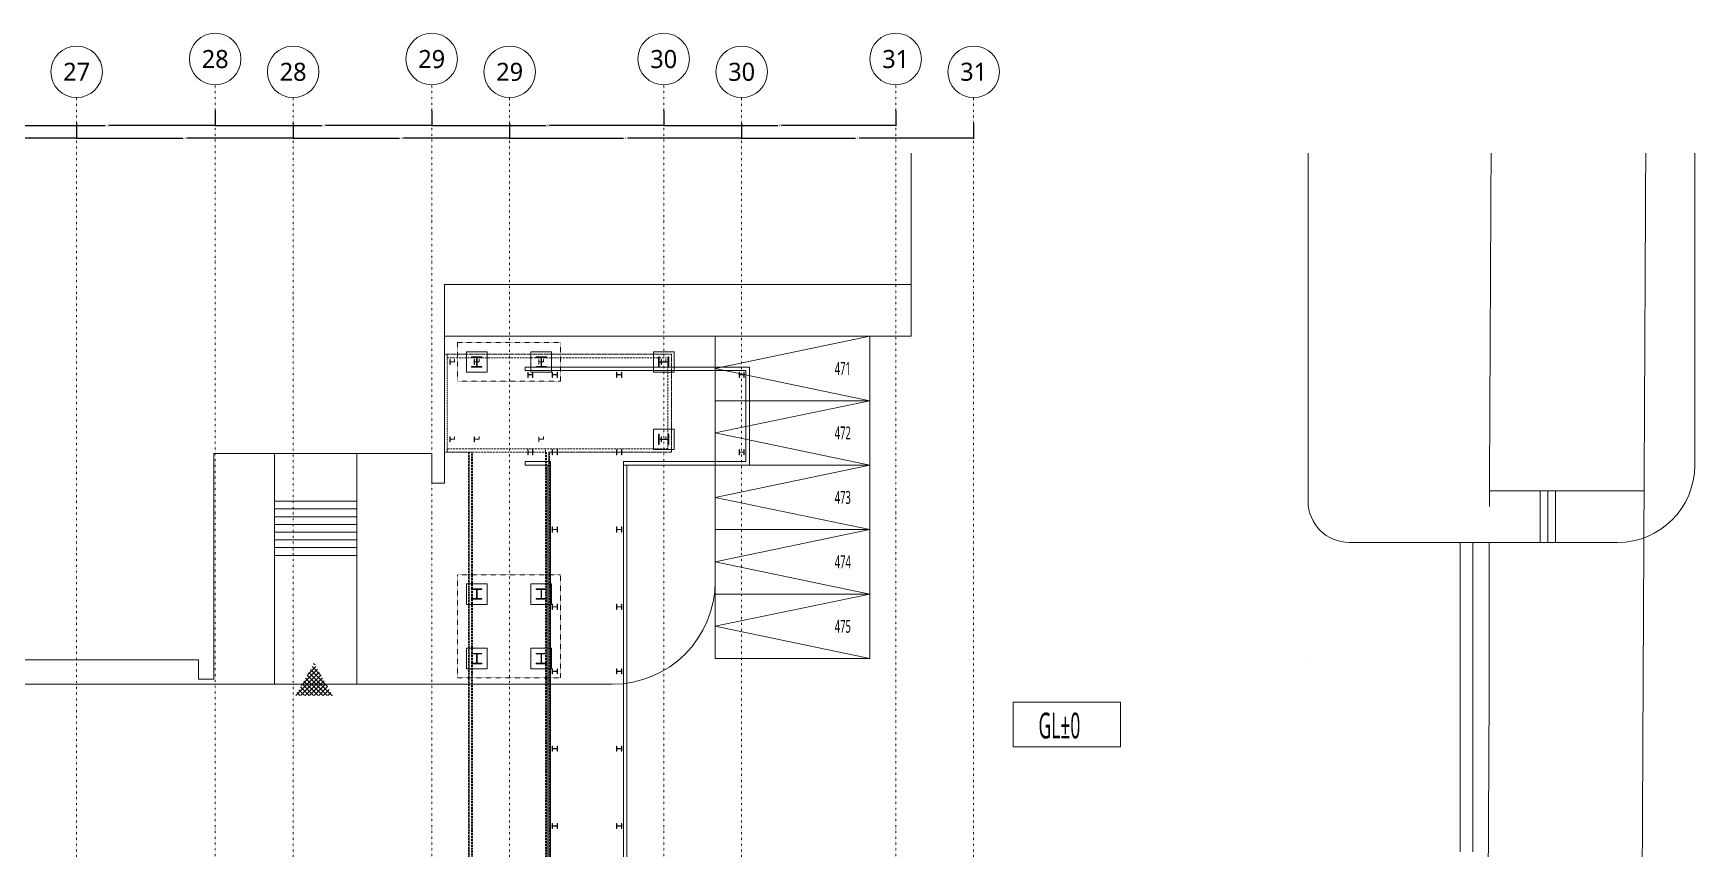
# Model space of a CAD drawing. Extents: x -168053 to 290600, y -560063 to 131745.
# Drawn here: x 225117 to 289576, y 100117 to 131745 of the extents above; entities that cross this region are included whole.
import ezdxf
from ezdxf.enums import TextEntityAlignment as Align

# ---------------------------------------------------------------- set-up
doc = ezdxf.new("R2010")
doc.units = 0
doc.header["$LTSCALE"] = 250
for name, pattern in [('H12PL1$0$CENTERK4', [0.3582, 0.3333, -0.0083, 0.0083, -0.0083]), ('H12PL1$0$DOTK1', [0.01, 0.005, -0.005]), ('H12PL1$0$HIDDENK2', [0.05, 0.025, -0.025]), ('H12PL1$0$JJP_三點線', [0.9, 0.3, -0.15, 0, -0.15, 0, -0.15, 0, -0.15]), ('H12PL1$0$JJP_虛線(退縮線、投影線、地下室範圍、非屬本工程、圖面分區)', [0.45, 0.3, -0.15]), ('H12PL1$0$TAI_虛線', [5.644, 2.822, -2.822]), ('H12PL25$0$JJP_三點線', [0.9, 0.3, -0.15, 0, -0.15, 0, -0.15, 0, -0.15])]:
    doc.linetypes.add(name, pattern=pattern)
for name, color, linetype in [('H12PL1$0$A-DIM', 252, 'Continuous'), ('H12PL1$0$A-WALL-EX', 252, 'Continuous'), ('H12PL1$0$L10_14_Defpoints', 252, 'Continuous'), ('H12PL1$0$L10_14_DOURO', 252, 'Continuous'), ('H12PL1$0$L10_14_LEVEL', 252, 'Continuous'), ('H12PL1$0$L10_14_PKG', 252, 'Continuous'), ('H12PL1$0$L10_14_PKG-NN', 252, 'Continuous'), ('H12PL1$0$L10_14_SIKICHI', 252, 'Continuous'), ('H12PL1$0$L10_14_SITE', 252, 'Continuous'), ('H12PL1$0$L10_14_SUGATA2', 252, 'Continuous'), ('H12PL1$0$L10_14_SUGATA3', 252, 'Continuous'), ('H12PL1$0$L10_14_SUGATAD', 252, 'Continuous'), ('H12PL1$0$L10_14_渡り廊下', 252, 'Continuous'), ('H12PL1$0$S-COL', 252, 'Continuous'), ('H12PL1$0$S-GRID', 252, 'Continuous'), ('H12PL25$0$A-DIM', 252, 'Continuous'), ('H12PL25$0$A-WALL-EX', 252, 'Continuous'), ('H12PL25$0$S-COL', 252, 'Continuous'), ('H12PL25$0$S-GRID', 252, 'Continuous')]:
    doc.layers.add(name, color=color, linetype=linetype)
doc.styles.add('H12PL1$0$dim-txt', font='isocp.shx', dxfattribs={"width": 0.7, "bigfont": 'chineset.shx'})
doc.styles.add('H12PL1$0$Standard', font='', dxfattribs={"width": 0.8})
doc.styles.add('H12PL25$0$dim-txt', font='isocp.shx', dxfattribs={"width": 0.7, "bigfont": 'chineset.shx'})
doc.styles.add('H12PL25$0$Standard', font='', dxfattribs={"width": 0.8})
doc.styles.get('H12PL1$0$Standard').set_extended_font_data('Microsoft JhengHei')
doc.styles.get('H12PL25$0$Standard').set_extended_font_data('Microsoft JhengHei')
doc.dimstyles.new('H12PL1$0$ARCH-dim-200MM', dxfattribs={"dimscale": 200, "dimtxt": 0.3, "dimasz": 0.1, "dimexe": 0.1, "dimexo": 0.1, "dimgap": 0.05, "dimtad": 1, "dimdec": 0, "dimlfac": 10, "dimrnd": 0.5, "dimdsep": 46, "dimtxsty": 'H12PL1$0$dim-txt', "dimblk": 'H12PL1$0$_Dot', "dimcen": 2, "dimclrd": 256, "dimclre": 256, "dimclrt": 256, "dimadec": 0, "dimazin": 0, "dimtfac": 1, "dimtix": 1, "dimtmove": 2, "dimatfit": 3, "dimldrblk": 'H12PL1$0$_OBLIQUE', "dimfxl": 1, "dimtvp": 1, "dimtolj": 1, "dimarcsym": 0})
doc.dimstyles.new('H12PL25$0$ARCH-dim-200MM', dxfattribs={"dimscale": 200, "dimtxt": 0.3, "dimasz": 0.1, "dimexe": 0.1, "dimexo": 0.1, "dimgap": 0.05, "dimtad": 1, "dimdec": 0, "dimlfac": 10, "dimrnd": 0.5, "dimdsep": 46, "dimtxsty": 'H12PL25$0$dim-txt', "dimblk": 'H12PL25$0$_Dot', "dimcen": 2, "dimclrd": 256, "dimclre": 256, "dimclrt": 256, "dimadec": 0, "dimazin": 0, "dimtfac": 1, "dimtix": 1, "dimtmove": 2, "dimatfit": 3, "dimldrblk": 'H12PL25$0$_OBLIQUE', "dimfxl": 1, "dimtvp": 1, "dimtolj": 1, "dimarcsym": 0})

# ---------------------------------------------------------------- blocks, each defined once
blk = doc.blocks.new('*D138')
at = {"layer": 'DEFPOINTS', "color": 0, "linetype": 'Continuous', "transparency": 16777216}
for p in [(218400, 128250), (226800, 128250), (226800, 127670)]:
    blk.add_point(p, dxfattribs=at)
at = {"layer": 'H12PL25$0$A-DIM', "linetype": 'Continuous', "lineweight": -2, "transparency": 16777216}
for p, q in [((218400, 128230), (218400, 127650)), ((218420, 127670), (222521, 127670)), ((226780, 127670), (222679, 127670)), ((226800, 128230), (226800, 127650))]:
    blk.add_line(p, q, dxfattribs=at)
at = {"layer": 'H12PL25$0$A-DIM', "linetype": 'Continuous', "lineweight": 0, "transparency": 16777216, "insert": (222600, 127670), "char_height": 60, "attachment_point": 5, "style": 'H12PL25$0$dim-txt'}
blk.add_mtext('\\A1;84000', dxfattribs=at)
blk = doc.blocks.new('H12PL25$0$_Dot')
blk = doc.blocks.new('H12PL25$0$_OBLIQUE')
at = {"color": 0, "linetype": 'ByBlock', "lineweight": -2}
blk.add_line((-0.5, -0.5), (0.5, 0.5), dxfattribs=at)
blk = doc.blocks.new('*D139')
at = {"layer": 'DEFPOINTS', "color": 0, "linetype": 'Continuous', "transparency": 16777216}
for p in [(226800, 128250), (235200, 128250), (235200, 127670)]:
    blk.add_point(p, dxfattribs=at)
at = {"layer": 'H12PL25$0$A-DIM', "linetype": 'Continuous', "lineweight": -2, "transparency": 16777216}
for p, q in [((226800, 128230), (226800, 127650)), ((226820, 127670), (230921, 127670)), ((235180, 127670), (231079, 127670)), ((235200, 128230), (235200, 127650))]:
    blk.add_line(p, q, dxfattribs=at)
at = {"layer": 'H12PL25$0$A-DIM', "linetype": 'Continuous', "lineweight": 0, "transparency": 16777216, "insert": (231000, 127670), "char_height": 60, "attachment_point": 5, "style": 'H12PL25$0$dim-txt'}
blk.add_mtext('\\A1;84000', dxfattribs=at)
blk = doc.blocks.new('*D140')
at = {"layer": 'DEFPOINTS', "color": 0, "linetype": 'Continuous', "transparency": 16777216}
for p in [(235200, 128250), (243600, 128250), (243600, 127670)]:
    blk.add_point(p, dxfattribs=at)
at = {"layer": 'H12PL25$0$A-DIM', "linetype": 'Continuous', "lineweight": -2, "transparency": 16777216}
for p, q in [((235200, 128230), (235200, 127650)), ((235220, 127670), (239321, 127670)), ((243580, 127670), (239479, 127670)), ((243600, 128230), (243600, 127650))]:
    blk.add_line(p, q, dxfattribs=at)
at = {"layer": 'H12PL25$0$A-DIM', "linetype": 'Continuous', "lineweight": 0, "transparency": 16777216, "insert": (239400, 127670), "char_height": 60, "attachment_point": 5, "style": 'H12PL25$0$dim-txt'}
blk.add_mtext('\\A1;84000', dxfattribs=at)
blk = doc.blocks.new('*D141')
at = {"layer": 'DEFPOINTS', "color": 0, "linetype": 'Continuous', "transparency": 16777216}
for p in [(243600, 128250), (252600, 128250), (252600, 127670)]:
    blk.add_point(p, dxfattribs=at)
at = {"layer": 'H12PL25$0$A-DIM', "linetype": 'Continuous', "lineweight": -2, "transparency": 16777216}
for p, q in [((243600, 128230), (243600, 127650)), ((243620, 127670), (248022, 127670)), ((252580, 127670), (248178, 127670)), ((252600, 128230), (252600, 127650))]:
    blk.add_line(p, q, dxfattribs=at)
at = {"layer": 'H12PL25$0$A-DIM', "linetype": 'Continuous', "lineweight": 0, "transparency": 16777216, "insert": (248100, 127670), "char_height": 60, "attachment_point": 5, "style": 'H12PL25$0$dim-txt'}
blk.add_mtext('\\A1;90000', dxfattribs=at)
blk = doc.blocks.new('*D142')
at = {"layer": 'DEFPOINTS', "color": 0, "linetype": 'Continuous', "transparency": 16777216}
for p in [(252600, 128250), (261600, 128250), (261600, 127670)]:
    blk.add_point(p, dxfattribs=at)
at = {"layer": 'H12PL25$0$A-DIM', "linetype": 'Continuous', "lineweight": -2, "transparency": 16777216}
for p, q in [((252600, 128230), (252600, 127650)), ((252620, 127670), (257022, 127670)), ((261580, 127670), (257178, 127670)), ((261600, 128230), (261600, 127650))]:
    blk.add_line(p, q, dxfattribs=at)
at = {"layer": 'H12PL25$0$A-DIM', "linetype": 'Continuous', "lineweight": 0, "transparency": 16777216, "insert": (257100, 127670), "char_height": 60, "attachment_point": 5, "style": 'H12PL25$0$dim-txt'}
blk.add_mtext('\\A1;90000', dxfattribs=at)
blk = doc.blocks.new('*D251')
at = {"layer": 'DEFPOINTS', "color": 0, "linetype": 'Continuous', "transparency": 16777216}
for p in [(226800, 128250), (235200, 128250), (235200, 127670)]:
    blk.add_point(p, dxfattribs=at)
at = {"layer": 'H12PL1$0$A-DIM', "linetype": 'Continuous', "lineweight": -2, "transparency": 16777216}
for p, q in [((226800, 128230), (226800, 127650)), ((226820, 127670), (230921, 127670)), ((235180, 127670), (231079, 127670)), ((235200, 128230), (235200, 127650))]:
    blk.add_line(p, q, dxfattribs=at)
at = {"layer": 'H12PL1$0$A-DIM', "linetype": 'Continuous', "lineweight": 0, "transparency": 16777216, "insert": (231000, 127670), "char_height": 60, "attachment_point": 5, "style": 'H12PL1$0$dim-txt'}
blk.add_mtext('\\A1;84000', dxfattribs=at)
blk = doc.blocks.new('H12PL1$0$_Dot')
blk = doc.blocks.new('H12PL1$0$_OBLIQUE')
at = {"color": 0, "linetype": 'ByBlock', "lineweight": -2}
blk.add_line((-0.5, -0.5), (0.5, 0.5), dxfattribs=at)
blk = doc.blocks.new('*D252')
at = {"layer": 'DEFPOINTS', "color": 0, "linetype": 'Continuous', "transparency": 16777216}
for p in [(235200, 128250), (243600, 128250), (243600, 127670)]:
    blk.add_point(p, dxfattribs=at)
at = {"layer": 'H12PL1$0$A-DIM', "linetype": 'Continuous', "lineweight": -2, "transparency": 16777216}
for p, q in [((235200, 128230), (235200, 127650)), ((235220, 127670), (239321, 127670)), ((243580, 127670), (239479, 127670)), ((243600, 128230), (243600, 127650))]:
    blk.add_line(p, q, dxfattribs=at)
at = {"layer": 'H12PL1$0$A-DIM', "linetype": 'Continuous', "lineweight": 0, "transparency": 16777216, "insert": (239400, 127670), "char_height": 60, "attachment_point": 5, "style": 'H12PL1$0$dim-txt'}
blk.add_mtext('\\A1;84000', dxfattribs=at)
blk = doc.blocks.new('*D253')
at = {"layer": 'DEFPOINTS', "color": 0, "linetype": 'Continuous', "transparency": 16777216}
for p in [(243600, 128250), (252600, 128250), (252600, 127670)]:
    blk.add_point(p, dxfattribs=at)
at = {"layer": 'H12PL1$0$A-DIM', "linetype": 'Continuous', "lineweight": -2, "transparency": 16777216}
for p, q in [((243600, 128230), (243600, 127650)), ((243620, 127670), (248022, 127670)), ((252580, 127670), (248178, 127670)), ((252600, 128230), (252600, 127650))]:
    blk.add_line(p, q, dxfattribs=at)
at = {"layer": 'H12PL1$0$A-DIM', "linetype": 'Continuous', "lineweight": 0, "transparency": 16777216, "insert": (248100, 127670), "char_height": 60, "attachment_point": 5, "style": 'H12PL1$0$dim-txt'}
blk.add_mtext('\\A1;90000', dxfattribs=at)
blk = doc.blocks.new('*D254')
at = {"layer": 'DEFPOINTS', "color": 0, "linetype": 'Continuous', "transparency": 16777216}
for p in [(252600, 128250), (261600, 128250), (261600, 127670)]:
    blk.add_point(p, dxfattribs=at)
at = {"layer": 'H12PL1$0$A-DIM', "linetype": 'Continuous', "lineweight": -2, "transparency": 16777216}
for p, q in [((252600, 128230), (252600, 127650)), ((252620, 127670), (257022, 127670)), ((261580, 127670), (257178, 127670)), ((261600, 128230), (261600, 127650))]:
    blk.add_line(p, q, dxfattribs=at)
at = {"layer": 'H12PL1$0$A-DIM', "linetype": 'Continuous', "lineweight": 0, "transparency": 16777216, "insert": (257100, 127670), "char_height": 60, "attachment_point": 5, "style": 'H12PL1$0$dim-txt'}
blk.add_mtext('\\A1;90000', dxfattribs=at)
blk = doc.blocks.new('H12PL25')
at = {"layer": 'H12PL25$0$A-WALL-EX', "lineweight": 0, "flags": 128}
for points in [[(252765, 118800), (244200, 118800)], [(244200, 118800), (244200, 118665)], [(244200, 118665), (252765, 118665)], [(252900, 118800), (252765, 118800)], [(252765, 118665), (252765, 115135)], [(252900, 115135), (252900, 118800)], [(245185, 115135), (244200, 115135)], [(244200, 115135), (244200, 115000)], [(244200, 115000), (245185, 115000)], [(245185, 115000), (245050, 115000)], [(245050, 115000), (245050, 90250)], [(245185, 115000), (245185, 115135)], [(245185, 90250), (245185, 115000)], [(252765, 115135), (248015, 115135)], [(248015, 115000), (248015, 115135)], [(248015, 115000), (252900, 115000)], [(248150, 115000), (248015, 115000)], [(248015, 115000), (248015, 90250)], [(248150, 115000), (248150, 90250)], [(248150, 90250), (248150, 115000)], [(252900, 115000), (252900, 115135)]]:
    blk.add_lwpolyline(points, dxfattribs=at)
at = {"layer": 'H12PL25$0$S-COL', "lineweight": 0, "flags": 128}
for points in [[(244500, 118600), (244488, 118600), (244488, 118504), (244312, 118504), (244312, 118600), (244300, 118600), (244300, 118400), (244312, 118400), (244312, 118496), (244488, 118496), (244488, 118400), (244500, 118400)], [(245450, 118600), (245438, 118600), (245438, 118504), (245262, 118504), (245262, 118600), (245250, 118600), (245250, 118400), (245262, 118400), (245262, 118496), (245438, 118496), (245438, 118400), (245450, 118400)], [(247950, 118600), (247938, 118600), (247938, 118504), (247762, 118504), (247762, 118600), (247750, 118600), (247750, 118400), (247762, 118400), (247762, 118496), (247938, 118496), (247938, 118400), (247950, 118400)], [(252700, 118600), (252688, 118600), (252688, 118504), (252512, 118504), (252512, 118600), (252500, 118600), (252500, 118400), (252512, 118400), (252512, 118496), (252688, 118496), (252688, 118400), (252700, 118400)], [(244500, 115600), (244488, 115600), (244488, 115504), (244312, 115504), (244312, 115600), (244300, 115600), (244300, 115400), (244312, 115400), (244312, 115496), (244488, 115496), (244488, 115400), (244500, 115400)], [(245450, 115600), (245438, 115600), (245438, 115504), (245262, 115504), (245262, 115600), (245250, 115600), (245250, 115400), (245262, 115400), (245262, 115496), (245438, 115496), (245438, 115400), (245450, 115400)], [(247950, 115600), (247938, 115600), (247938, 115504), (247762, 115504), (247762, 115600), (247750, 115600), (247750, 115400), (247762, 115400), (247762, 115496), (247938, 115496), (247938, 115400), (247950, 115400)], [(252700, 115600), (252688, 115600), (252688, 115504), (252512, 115504), (252512, 115600), (252500, 115600), (252500, 115400), (252512, 115400), (252512, 115496), (252688, 115496), (252688, 115400), (252700, 115400)], [(245450, 112600), (245438, 112600), (245438, 112504), (245262, 112504), (245262, 112600), (245250, 112600), (245250, 112400), (245262, 112400), (245262, 112496), (245438, 112496), (245438, 112400), (245450, 112400)], [(247950, 112600), (247938, 112600), (247938, 112504), (247762, 112504), (247762, 112600), (247750, 112600), (247750, 112400), (247762, 112400), (247762, 112496), (247938, 112496), (247938, 112400), (247950, 112400)], [(245450, 109600), (245438, 109600), (245438, 109504), (245262, 109504), (245262, 109600), (245250, 109600), (245250, 109400), (245262, 109400), (245262, 109496), (245438, 109496), (245438, 109400), (245450, 109400)], [(247950, 109600), (247938, 109600), (247938, 109504), (247762, 109504), (247762, 109600), (247750, 109600), (247750, 109400), (247762, 109400), (247762, 109496), (247938, 109496), (247938, 109400), (247950, 109400)], [(245450, 107100), (245438, 107100), (245438, 107004), (245262, 107004), (245262, 107100), (245250, 107100), (245250, 106900), (245262, 106900), (245262, 106996), (245438, 106996), (245438, 106900), (245450, 106900)], [(247950, 107100), (247938, 107100), (247938, 107004), (247762, 107004), (247762, 107100), (247750, 107100), (247750, 106900), (247762, 106900), (247762, 106996), (247938, 106996), (247938, 106900), (247950, 106900)], [(245450, 104100), (245438, 104100), (245438, 104004), (245262, 104004), (245262, 104100), (245250, 104100), (245250, 103900), (245262, 103900), (245262, 103996), (245438, 103996), (245438, 103900), (245450, 103900)], [(247950, 104100), (247938, 104100), (247938, 104004), (247762, 104004), (247762, 104100), (247750, 104100), (247750, 103900), (247762, 103900), (247762, 103996), (247938, 103996), (247938, 103900), (247950, 103900)], [(245450, 101100), (245438, 101100), (245438, 101004), (245262, 101004), (245262, 101100), (245250, 101100), (245250, 100900), (245262, 100900), (245262, 100996), (245438, 100996), (245438, 100900), (245450, 100900)], [(247950, 101100), (247938, 101100), (247938, 101004), (247762, 101004), (247762, 101100), (247750, 101100), (247750, 100900), (247762, 100900), (247762, 100996), (247938, 100996), (247938, 100900), (247950, 100900)]]:
    blk.add_lwpolyline(points, close=True, dxfattribs=at)
at = {"layer": 'H12PL25$0$S-GRID', "linetype": 'H12PL25$0$JJP_三點線', "lineweight": 0}
for p, q in [((226800, 128250), (226800, 129250)), ((235200, 128250), (235200, 129250)), ((243600, 128250), (243600, 129250)), ((252600, 128250), (252600, 129250)), ((261600, 128250), (261600, 129250)), ((226800, 128250), (226800, -28000)), ((235200, 128250), (235200, -28000)), ((243600, 128250), (243600, -28000)), ((252600, 128250), (252600, -28000)), ((261600, 128250), (261600, -28000))]:
    blk.add_line(p, q, dxfattribs=at)
at = {"layer": 'H12PL25$0$S-GRID', "lineweight": 0}
for centre in [(226800, 130250), (235200, 130250), (243600, 130250), (252600, 130250), (261600, 130250)]:
    blk.add_circle(centre, 1000, dxfattribs=at)
at = {"layer": 'H12PL25$0$S-GRID', "linetype": 'H12PL25$0$JJP_三點線', "lineweight": 0}
for p in [(226800, 128250), (226800, 128250), (235200, 128250), (235200, 128250), (243600, 128250), (243600, 128250), (252600, 128250), (252600, 128250), (261600, 128250), (261600, 128250)]:
    blk.add_point(p, dxfattribs=at)
at = {"layer": 'H12PL25$0$S-GRID', "style": 'H12PL25$0$Standard'}
for s, p in [('27', (226800, 130600)), ('28', (235200, 130600)), ('29', (243600, 130600)), ('30', (252600, 130600)), ('31', (261600, 130602.36))]:
    blk.add_text(s, height=700, dxfattribs=at).set_placement(p, align=Align.TOP_CENTER)
at = {"layer": 'H12PL25$0$A-DIM', "linetype": 'Continuous', "lineweight": 0}
for base, p1, p2, picture, middle in [((226800, 127670), (218400, 128250), (226800, 128250), '*D138', (222600, 127670)), ((235200, 127670), (226800, 128250), (235200, 128250), '*D139', (231000, 127670)), ((243600, 127670), (235200, 128250), (243600, 128250), '*D140', (239400, 127670)), ((252600, 127670), (243600, 128250), (252600, 128250), '*D141', (248100, 127670)), ((261600, 127670), (252600, 128250), (261600, 128250), '*D142', (257100, 127670))]:
    dim = blk.add_linear_dim(base=base, p1=p1, p2=p2, dimstyle='H12PL25$0$ARCH-dim-200MM', dxfattribs=at)
    dim.commit()
    dim.dimension.update_dxf_attribs({"geometry": picture, "text_midpoint": middle, "dimtype": 128})
blk = doc.blocks.new('H12PL1')
at = {"layer": 'H12PL1$0$A-WALL-EX', "linetype": 'H12PL1$0$JJP_虛線(退縮線、投影線、地下室範圍、非屬本工程、圖面分區)', "lineweight": 0}
for p, q in [((245050, 115000), (245050, 90250)), ((248150, 90250), (248150, 115000))]:
    blk.add_line(p, q, dxfattribs=at)
at = {"layer": 'H12PL1$0$A-WALL-EX', "linetype": 'H12PL1$0$JJP_虛線(退縮線、投影線、地下室範圍、非屬本工程、圖面分區)', "lineweight": 0, "flags": 128}
for points in [[(252765, 118800), (244200, 118800)], [(244200, 118800), (244200, 118665)], [(244200, 118665), (252765, 118665)], [(252900, 118800), (252765, 118800)], [(252765, 118665), (252765, 115135)], [(252900, 115135), (252900, 118800)], [(245185, 115135), (244200, 115135)], [(244200, 115135), (244200, 115000)], [(244200, 115000), (245185, 115000)], [(245025, 115000), (245050, 115000)], [(245025, 115000), (245025, 90250)], [(245050, 115000), (245150, 115000)], [(245185, 115000), (245050, 115000)], [(245050, 115000), (245050, 90250)], [(245150, 109700), (245150, 115000)], [(248015, 115135), (245185, 115135)], [(245185, 115000), (248015, 115000)], [(245185, 109700), (245185, 115000)], [(248015, 115000), (248015, 115135)], [(252765, 115135), (248015, 115135)], [(248015, 115000), (248015, 115135)], [(248015, 115000), (248015, 90250)], [(248050, 115000), (248050, 90250)], [(248150, 90250), (248150, 115000)], [(248175, 115000), (252900, 115000)], [(248175, 90250), (248175, 115000)], [(252900, 115000), (252900, 115135)], [(245150, 109324), (245150, 109676)], [(245185, 109324), (245185, 109676)], [(245150, 107200), (245150, 109300)], [(245185, 107200), (245185, 109300)], [(245150, 106824), (245150, 107176)], [(245185, 106824), (245185, 107176)], [(245150, 90250), (245150, 106800)], [(245185, 90250), (245185, 106800)]]:
    blk.add_lwpolyline(points, dxfattribs=at)
at = {"layer": 'H12PL1$0$A-WALL-EX', "lineweight": 0, "flags": 128}
blk.add_lwpolyline([(248150, 115000), (248150, 90250)], dxfattribs=at)
at = {"layer": 'H12PL1$0$L10_14_Defpoints', "lineweight": 0}
for p, q in [((261600, 106971), (261600.05, 106971)), ((277600, 106971), (277600.05, 106971)), ((277600, 106971), (277600.05, 106971))]:
    blk.add_line(p, q, dxfattribs=at)
at = {"layer": 'H12PL1$0$L10_14_DOURO', "lineweight": 0}
blk.add_line((292600, 126600), (292600, 114500), dxfattribs=at)
blk.add_arc((289600, 114500), 3000, 270, 0, dxfattribs=at)
at = {"layer": 'H12PL1$0$L10_14_LEVEL', "lineweight": 0, "flags": 128}
blk.add_lwpolyline([(266158.66, 105305.72), (270320.83, 105305.72), (270320.83, 103569.95), (266158.66, 103569.95)], close=True, dxfattribs=at)
at = {"layer": 'H12PL1$0$L10_14_PKG', "lineweight": 0}
for p, q in [((239235.07, 106469.83), (238332.45, 105567.21)), ((239299.77, 106357.76), (238509.23, 105567.21)), ((239170.36, 106581.9), (238535.47, 105947.01)), ((239105.66, 106693.97), (238776.95, 106365.27)), ((238832.29, 106461.11), (239726.2, 105567.21)), ((238897, 106573.19), (239555.69, 105914.49)), ((238961.7, 106685.26), (239314.21, 106332.75)), ((239040.95, 106806.04), (239018.43, 106783.52)), ((239026.41, 106797.33), (239072.73, 106751.01)), ((238444.06, 105788.68), (238665.54, 105567.21)), ((238508.77, 105900.75), (238842.31, 105567.21)), ((238573.47, 106012.83), (239019.09, 105567.21)), ((238638.18, 106124.9), (239195.87, 105567.21)), ((239364.48, 106245.68), (238686, 105567.21)), ((238702.88, 106236.97), (239372.64, 105567.21)), ((238767.59, 106349.04), (239549.42, 105567.21)), ((239429.18, 106133.61), (238862.78, 105567.21)), ((239493.89, 106021.54), (239039.56, 105567.21)), ((239558.59, 105909.47), (239216.33, 105567.21)), ((239623.3, 105797.4), (239393.11, 105567.21)), ((238379.36, 105676.61), (238488.76, 105567.21)), ((239688, 105685.32), (239569.89, 105567.21)), ((239752.71, 105573.25), (239746.66, 105567.21))]:
    blk.add_line(p, q, dxfattribs=at)
at = {"layer": 'H12PL1$0$L10_14_PKG', "lineweight": 0, "flags": 128}
for points in [[(260600, 119500), (260600, 117000), (254600, 117000), (254600, 119500)], [(260600, 117000), (260600, 114500), (254600, 114500), (254600, 117000)], [(260600, 114500), (260600, 112000), (254600, 112000), (254600, 114500)], [(260600, 112000), (260600, 109500), (254600, 109500), (254600, 112000)], [(260600, 109500), (260600, 107000), (254600, 107000), (254600, 109500)]]:
    blk.add_lwpolyline(points, close=True, dxfattribs=at)
for points in [[(260600, 119500), (254600, 118250), (260600, 117000)], [(260600, 117000), (254600, 115750), (260600, 114500)], [(260600, 114500), (254600, 113250), (260600, 112000)], [(260600, 112000), (254600, 110750), (260600, 109500)], [(260600, 109500), (254600, 108250), (260600, 107000)]]:
    blk.add_lwpolyline(points, dxfattribs=at)
at = {"layer": 'H12PL1$0$L10_14_SIKICHI', "linetype": 'H12PL1$0$CENTERK4', "lineweight": 0}
for p, q in [((284698.92, 126600), (284631.2, 112900)), ((290698.99, 126600), (290614.47, 109500)), ((284623.03, 105500), (284623.03, 111500)), ((290616.8, 109970.49), (290091.71, 3735.86)), ((284623.03, 105500), (284091.79, 3765.52))]:
    blk.add_line(p, q, dxfattribs=at)
at = {"layer": 'H12PL1$0$L10_14_SITE', "lineweight": 0}
for p, q in [((277600, 126600), (277600, 113100)), ((262200, 121500), (262200, 119500)), ((262200, 119500), (244100, 119500)), ((254600, 119500), (254600, 115000)), ((237500, 114950), (237500, 106000)), ((240700, 114950), (240700, 106000)), ((254600, 115000), (254600, 110000)), ((290624.36, 113500), (284634.17, 113500)), ((286600, 113500), (286600, 111500)), ((286900, 113500), (286900, 111500)), ((287200, 113500), (287200, 111500)), ((240700, 113100), (237500, 113100)), ((240700, 112800), (237500, 112800)), ((240700, 112500), (237500, 112500)), ((240700, 112200), (237500, 112200)), ((240700, 111900), (237500, 111900)), ((240700, 111600), (237500, 111600)), ((240700, 111300), (237500, 111300)), ((240700, 111000), (237500, 111000)), ((289600, 111500), (279200, 111500)), ((283495.92, 99500), (283495.92, 111500)), ((283995.92, 99500), (283995.92, 111500)), ((18950, 106000), (250600, 106000))]:
    blk.add_line(p, q, dxfattribs=at)
for centre, radius, start, end in [((279200, 113100), 1600, 180, 270), ((250600, 110000), 4000, 270, 0)]:
    blk.add_arc(centre, radius, start, end, dxfattribs=at)
at = {"layer": 'H12PL1$0$L10_14_SUGATA2', "lineweight": 0, "flags": 128}
blk.add_lwpolyline([(262200, 126600), (262200, 121500), (244100, 121500), (244100, 113800), (243600, 113800), (243600, 114950), (235150, 114950), (235150, 106200), (234550, 106200), (234550, 106950), (201650, 106950)], dxfattribs=at)
at = {"layer": 'H12PL1$0$L10_14_SUGATA3', "lineweight": 0, "flags": 128}
for points in [[(244950, 118900), (244950, 118100), (245750, 118100), (245750, 118900)], [(247450, 118900), (247450, 118100), (248250, 118100), (248250, 118900)], [(252200, 118900), (252200, 118100), (253000, 118100), (253000, 118900)], [(252200, 115900), (252200, 115100), (253000, 115100), (253000, 115900)], [(244950, 109900), (244950, 109100), (245750, 109100), (245750, 109900)], [(247450, 109900), (247450, 109100), (248250, 109100), (248250, 109900)], [(244950, 107400), (244950, 106600), (245750, 106600), (245750, 107400)], [(247450, 107400), (247450, 106600), (248250, 106600), (248250, 107400)]]:
    blk.add_lwpolyline(points, close=True, dxfattribs=at)
at = {"layer": 'H12PL1$0$L10_14_SUGATAD', "linetype": 'H12PL1$0$HIDDENK2', "lineweight": 0, "flags": 128}
for points in [[(248600, 119250), (244600, 119250), (244600, 117750), (248600, 117750)], [(244600, 110250), (248600, 110250), (248600, 106250), (244600, 106250)]]:
    blk.add_lwpolyline(points, close=True, dxfattribs=at)
at = {"layer": 'H12PL1$0$L10_14_渡り廊下', "linetype": 'H12PL1$0$DOTK1', "lineweight": 0}
blk.add_line((244200, 115000), (244200, 118800), dxfattribs=at)
at = {"layer": 'H12PL1$0$L10_14_渡り廊下', "linetype": 'H12PL1$0$DOTK1', "lineweight": 0, "flags": 128}
for points in [[(248150, 90150), (248150, 115000), (252900, 115000), (252900, 118800), (244100, 118800)], [(244100, 115000), (245050, 115000), (245050, 90150)]]:
    blk.add_lwpolyline(points, dxfattribs=at)
at = {"layer": 'H12PL1$0$S-COL', "lineweight": 0, "flags": 128}
for points in [[(245150, 118300), (245550, 118300), (245550, 118324), (245358, 118324), (245358, 118676), (245550, 118676), (245550, 118700), (245150, 118700), (245150, 118676), (245342, 118676), (245342, 118324), (245150, 118324)], [(247650, 118300), (248050, 118300), (248050, 118324), (247858, 118324), (247858, 118676), (248050, 118676), (248050, 118700), (247650, 118700), (247650, 118676), (247842, 118676), (247842, 118324), (247650, 118324)], [(252400, 118700), (252400, 118300), (252424, 118300), (252424, 118492), (252776, 118492), (252776, 118300), (252800, 118300), (252800, 118700), (252776, 118700), (252776, 118508), (252424, 118508), (252424, 118700)], [(252400, 115700), (252400, 115300), (252424, 115300), (252424, 115492), (252776, 115492), (252776, 115300), (252800, 115300), (252800, 115700), (252776, 115700), (252776, 115508), (252424, 115508), (252424, 115700)], [(245150, 109300), (245550, 109300), (245550, 109324), (245358, 109324), (245358, 109676), (245550, 109676), (245550, 109700), (245150, 109700), (245150, 109676), (245342, 109676), (245342, 109324), (245150, 109324)], [(247650, 109300), (248050, 109300), (248050, 109324), (247858, 109324), (247858, 109676), (248050, 109676), (248050, 109700), (247650, 109700), (247650, 109676), (247842, 109676), (247842, 109324), (247650, 109324)], [(245150, 106800), (245550, 106800), (245550, 106824), (245358, 106824), (245358, 107176), (245550, 107176), (245550, 107200), (245150, 107200), (245150, 107176), (245342, 107176), (245342, 106824), (245150, 106824)], [(247650, 106800), (248050, 106800), (248050, 106824), (247858, 106824), (247858, 107176), (248050, 107176), (248050, 107200), (247650, 107200), (247650, 107176), (247842, 107176), (247842, 106824), (247650, 106824)]]:
    blk.add_lwpolyline(points, close=True, dxfattribs=at)
at = {"layer": 'H12PL1$0$S-COL', "linetype": 'H12PL1$0$TAI_虛線', "lineweight": 0, "flags": 128}
for points in [[(244500, 118600), (244488, 118600), (244488, 118504), (244312, 118504), (244312, 118600), (244300, 118600), (244300, 118400), (244312, 118400), (244312, 118496), (244488, 118496), (244488, 118400), (244500, 118400)], [(245450, 118600), (245438, 118600), (245438, 118504), (245262, 118504), (245262, 118600), (245250, 118600), (245250, 118400), (245262, 118400), (245262, 118496), (245438, 118496), (245438, 118400), (245450, 118400)], [(247950, 118600), (247938, 118600), (247938, 118504), (247762, 118504), (247762, 118600), (247750, 118600), (247750, 118400), (247762, 118400), (247762, 118496), (247938, 118496), (247938, 118400), (247950, 118400)], [(252700, 118600), (252688, 118600), (252688, 118504), (252512, 118504), (252512, 118600), (252500, 118600), (252500, 118400), (252512, 118400), (252512, 118496), (252688, 118496), (252688, 118400), (252700, 118400)], [(244500, 115600), (244488, 115600), (244488, 115504), (244312, 115504), (244312, 115600), (244300, 115600), (244300, 115400), (244312, 115400), (244312, 115496), (244488, 115496), (244488, 115400), (244500, 115400)], [(245450, 115600), (245438, 115600), (245438, 115504), (245262, 115504), (245262, 115600), (245250, 115600), (245250, 115400), (245262, 115400), (245262, 115496), (245438, 115496), (245438, 115400), (245450, 115400)], [(247950, 115600), (247938, 115600), (247938, 115504), (247762, 115504), (247762, 115600), (247750, 115600), (247750, 115400), (247762, 115400), (247762, 115496), (247938, 115496), (247938, 115400), (247950, 115400)], [(252700, 115600), (252688, 115600), (252688, 115504), (252512, 115504), (252512, 115600), (252500, 115600), (252500, 115400), (252512, 115400), (252512, 115496), (252688, 115496), (252688, 115400), (252700, 115400)]]:
    blk.add_lwpolyline(points, close=True, dxfattribs=at)
at = {"layer": 'H12PL1$0$S-GRID', "linetype": 'H12PL1$0$JJP_三點線', "lineweight": 0}
for p, q in [((235200, 128250), (235200, 129250)), ((243600, 128250), (243600, 129250)), ((252600, 128250), (252600, 129250)), ((261600, 128250), (261600, 129250)), ((235200, 128250), (235200, -28000)), ((243600, 128250), (243600, -28000)), ((252600, 128250), (252600, -28000)), ((261600, 128250), (261600, -28000))]:
    blk.add_line(p, q, dxfattribs=at)
at = {"layer": 'H12PL1$0$S-GRID', "lineweight": 0}
for centre in [(235200, 130250), (243600, 130250), (252600, 130250), (261600, 130250)]:
    blk.add_circle(centre, 1000, dxfattribs=at)
at = {"layer": 'H12PL1$0$S-GRID', "linetype": 'H12PL1$0$JJP_三點線', "lineweight": 0}
for p in [(235200, 128250), (235200, 128250), (243600, 128250), (243600, 128250), (252600, 128250), (252600, 128250), (261600, 128250), (261600, 128250)]:
    blk.add_point(p, dxfattribs=at)
at = {"layer": 'H12PL1$0$L10_14_LEVEL', "linetype": 'Continuous', "lineweight": 0, "insert": (267139.82, 104394.1), "char_height": 1000, "attachment_point": 4, "style": 'H12PL1$0$Standard'}
blk.add_mtext('\\A1;{\\W0.52;GL±0}', dxfattribs=at)
at = {"layer": 'H12PL1$0$L10_14_PKG-NN', "linetype": 'Continuous', "lineweight": 0, "char_height": 500, "attachment_point": 4, "style": 'H12PL1$0$Standard'}
for s, insert in [('\\A1;{\\W0.56;471}', (259234.94, 118250.85)), ('\\A1;{\\W0.56;472}', (259234.94, 115750)), ('\\A1;{\\W0.56;473}', (259234.94, 113245.88)), ('\\A1;{\\W0.56;474}', (259234.94, 110750)), ('\\A1;{\\W0.56;475}', (259234.94, 108245.88))]:
    blk.add_mtext(s, dxfattribs=dict(at, insert=insert))
at = {"layer": 'H12PL1$0$S-GRID', "style": 'H12PL1$0$Standard'}
for s, p in [('28', (235200, 130600)), ('29', (243600, 130600)), ('30', (252600, 130600)), ('31', (261600, 130602.36))]:
    blk.add_text(s, height=700, dxfattribs=at).set_placement(p, align=Align.TOP_CENTER)
at = {"layer": 'H12PL1$0$A-DIM', "linetype": 'Continuous', "lineweight": 0}
for base, p1, p2, picture, middle in [((235200, 127670), (226800, 128250), (235200, 128250), '*D251', (231000, 127670)), ((243600, 127670), (235200, 128250), (243600, 128250), '*D252', (239400, 127670)), ((252600, 127670), (243600, 128250), (252600, 128250), '*D253', (248100, 127670)), ((261600, 127670), (252600, 128250), (261600, 128250), '*D254', (257100, 127670))]:
    dim = blk.add_linear_dim(base=base, p1=p1, p2=p2, dimstyle='H12PL1$0$ARCH-dim-200MM', dxfattribs=at)
    dim.commit()
    dim.dimension.update_dxf_attribs({"geometry": picture, "text_midpoint": middle, "dimtype": 128})

msp = doc.modelspace()

# ---------------------------------------------------------------- block references
msp.add_blockref('H12PL25', (0, 0))

# ---------------------------------------------------------------- next in the draw order: block references
msp.add_blockref('H12PL1', (-3024, 495))

doc.saveas('drawing.dxf')
